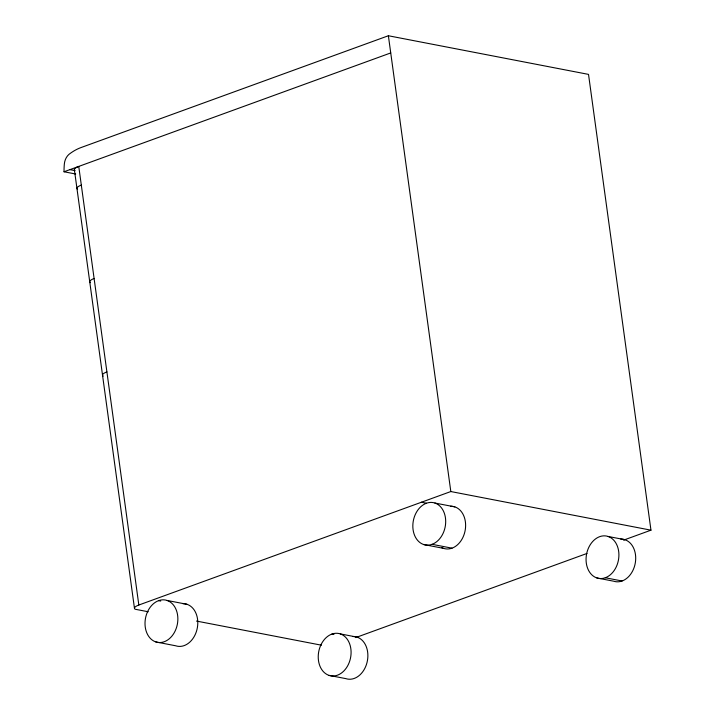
<?xml version="1.0" encoding="UTF-8"?>
<svg xmlns="http://www.w3.org/2000/svg" width="715" height="715" viewBox="0 0 715 715"><rect width="100%" height="100%" fill="white"/><g stroke="black" fill="none" stroke-linecap="round" stroke-linejoin="round"><path stroke-width="1.07" d="M623.56 540.147L650.963 530.173L588.525 74.387L388.379 35.75L81.126 147.522A58.103 43.713 -79.1 0 0 68.935 154.386A11.985 9.018 -79.1 0 0 64.35 163.914A57.87 43.535 -79.1 0 0 64.037 171.77L75.701 174.022M64.037 171.77L390.73 52.937M148.255 611.763L135.099 609.225A12.709 3.441 -7.8 0 1 138.835 605.024L450.816 491.545L650.963 530.173M355.73 637.574L586.997 553.446M69.927 169.634L75.012 170.617M434.917 503.038A21.539 16.213 -79.1 0 1 439.796 538.627A21.539 16.213 -79.1 0 1 413.073 529.663A21.539 16.213 -79.1 0 1 434.917 503.038L454.856 506.881M608.143 536.473A21.539 16.213 -79.1 0 1 613.014 572.063A21.539 16.213 -79.1 0 1 586.3 563.098A21.539 16.213 -79.1 0 1 608.143 536.473L624.937 539.709M421.385 502.243L426.444 503.226M432.075 544.321L452.014 548.173M605.301 577.756L622.095 581M423.611 544.508L443.541 548.36M596.828 577.952L613.622 581.188A21.539 16.213 -79.1 0 0 635.313 562.875A21.539 16.213 -79.1 0 0 620.754 539.083M167.096 600.457A21.539 16.213 -79.1 0 1 171.966 636.046A21.539 16.213 -79.1 0 1 145.252 627.091A21.539 16.213 -79.1 0 1 167.096 600.457L187.026 604.309M340.313 633.901A21.539 16.213 -79.1 0 1 345.193 669.49A21.539 16.213 -79.1 0 1 318.47 660.526A21.539 16.213 -79.1 0 1 340.313 633.901L357.107 637.137M158.623 600.654L160.723 601.056M331.84 634.089L333.941 634.491M196.491 621.067L321.464 645.198M155.781 641.936L175.711 645.788A21.539 16.213 -79.1 0 0 197.403 627.466A21.539 16.213 -79.1 0 0 182.843 603.675M329.007 675.38L345.792 678.615A21.539 16.213 -79.1 0 0 367.483 660.303A21.539 16.213 -79.1 0 0 352.924 636.502M388.379 35.75L450.816 491.545M138.835 605.024L78.757 166.425A12.709 3.441 -7.8 0 0 74.682 170.331M74.378 169.687L134.465 608.295M90.367 282.693A12.709 3.441 -7.8 0 1 94.112 278.501M77.578 189.296A12.709 3.441 -7.8 0 1 81.313 185.105M103.166 376.099A12.709 3.441 -7.8 0 1 106.901 371.898M450.665 506.247A21.539 16.213 -79.1 0 1 464.956 531.424A21.539 16.213 -79.1 0 1 441.575 547.511"/></g></svg>
